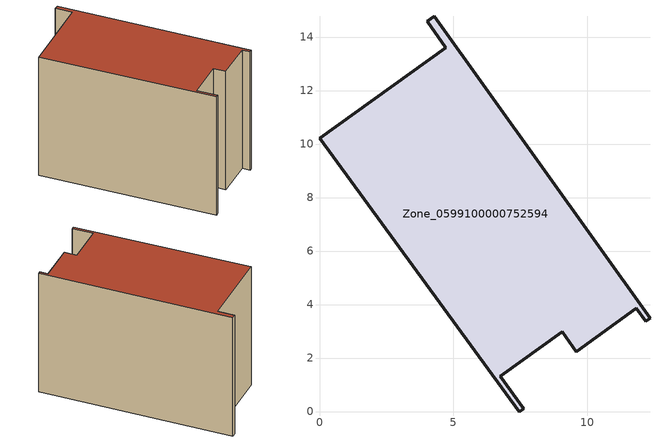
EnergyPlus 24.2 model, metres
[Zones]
Zone_0599100000752594
 floor ground (C_G): 12.36,3.49 12.2,3.38 11.85,3.86 9.59,2.24 9.07,2.98 6.76,1.33 7.63,0.11 7.47,0 0,10.23 4.72,13.61 4.03,14.59 4.29,14.77 z0
 wall outside (C_F): 9.59,2.24 11.85,3.86 12.2,3.38 12.36,3.49 4.29,14.77 4.03,14.59 4.72,13.61 0,10.23 7.47,0 7.63,0.11 6.76,1.33 9.07,2.98 9.59,2.24 z0:9.35
 roof outside (C_R): 12.36,3.49 4.29,14.77 4.03,14.59 4.72,13.61 0,10.23 7.47,0 7.63,0.11 6.76,1.33 9.07,2.98 9.59,2.24 11.85,3.86 12.2,3.38 z9.35
[BUILDING]
Pand.0599100000752594: North Axis=0; Terrain=City; Loads Convergence Tolerance Value=0.04; Temperature Convergence Tolerance Value=0.4; Solar Distribution=FullExterior; Maximum Number of Warmup Days=25; Minimum Number of Warmup Days=1
[Site:Location]
Rotterdam.The.Hague.AP_ZH_NLD Design_Conditions: Latitude=51.96; Longitude=4.45; Time Zone=1; Elevation=-4.5
[SITE:GROUNDTEMPERATURE:BUILDINGSURFACE]
18, 18, 18, 18, 18, 18, 18, 18, 18, 18, 18, 18
[MATERIAL] Thermal Absorptance=0.9; Solar Absorptance=0.7; Visible Absorptance=0.7
Name | Roughness | Thickness | Conductivity | Density | Specific Heat
G.TI.2006-2014 | MediumSmooth | 0.15 | 0.06 | 540 | 1210
F.TI.2006-2014 | Rough | 0.3 | 0.12 | 1920 | 840
R.TI.2006-2014 | MediumRough | 0.2 | 0.08 | 1500 | 1000
[CONSTRUCTION]
C_G: G.TI.2006-2014
C_F: F.TI.2006-2014
C_R: R.TI.2006-2014
[ZONE]
Zone_0599100000752594: Type=1; Multiplier=1; Ceiling Height=Autocalculate; Volume=Autocalculate; Floor Area=autocalculate; Part of Total Floor Area=Yes
[ZONEINFILTRATION:DESIGNFLOWRATE]
Infil_Zone_0599100000752594: Zone or ZoneList or Space or SpaceList=Zone_0599100000752594; Schedule=AlwaysOn; Design Flow Rate Calculation Method=Flow/Area; Flow Rate per Floor Area=0.0015; Constant Term Coefficient=1; Temperature Term Coefficient=0; Velocity Term Coefficient=0; Velocity Squared Term Coefficient=0
[HVACTEMPLATE:ZONE:IDEALLOADSAIRSYSTEM]
Zone_0599100000752594: Maximum Heating Supply Air Temperature=50; Minimum Cooling Supply Air Temperature=13; Maximum Heating Supply Air Humidity Ratio=0.0156; Minimum Cooling Supply Air Humidity Ratio=0.0077; Heating Limit=NoLimit; Cooling Limit=NoLimit; Dehumidification Control Type=ConstantSensibleHeatRatio; Cooling Sensible Heat Ratio=0.7; Dehumidification Setpoint=60; Humidification Control Type=None; Humidification Setpoint=30; Outdoor Air Method=None; Outdoor Air Flow Rate per Person=0.00944; Outdoor Air Flow Rate per Zone Floor Area=0; Outdoor Air Flow Rate per Zone=0; Demand Controlled Ventilation Type=None; Outdoor Air Economizer Type=NoEconomizer; Heat Recovery Type=None; Sensible Heat Recovery Effectiveness=0.7; Latent Heat Recovery Effectiveness=0.65
[ZONECONTROL:THERMOSTAT]
ThermostatControl_Zone_0599100000752594: Zone or ZoneList=Zone_0599100000752594; Control Type Schedule=DualSetpointControlType; Control 1=Thermostat_Zone_0599100000752594; Temperature Difference Between Cutout And Setpoint=0
[THERMOSTATSETPOINT:DUALSETPOINT]
Thermostat_Zone_0599100000752594: Heating Setpoint Temperature Schedule=HeatingSetpoint_Zone_0599100000752594; Cooling Setpoint Temperature Schedule=CoolingSetpoint_Zone_0599100000752594
[SCHEDULE:COMPACT]
HeatingSetpoint_Zone_0599100000752594: Through: 12/31, For: AllDays, Until: 24:00, 21
CoolingSetpoint_Zone_0599100000752594: Through: 12/31, For: AllDays, Until: 24:00, 24
DualSetpointControlType: Through: 12/31, For: AllDays, Until: 24:00, 4
AlwaysOn: Through: 12/31, For: AllDays, Until: 24:00, 1
